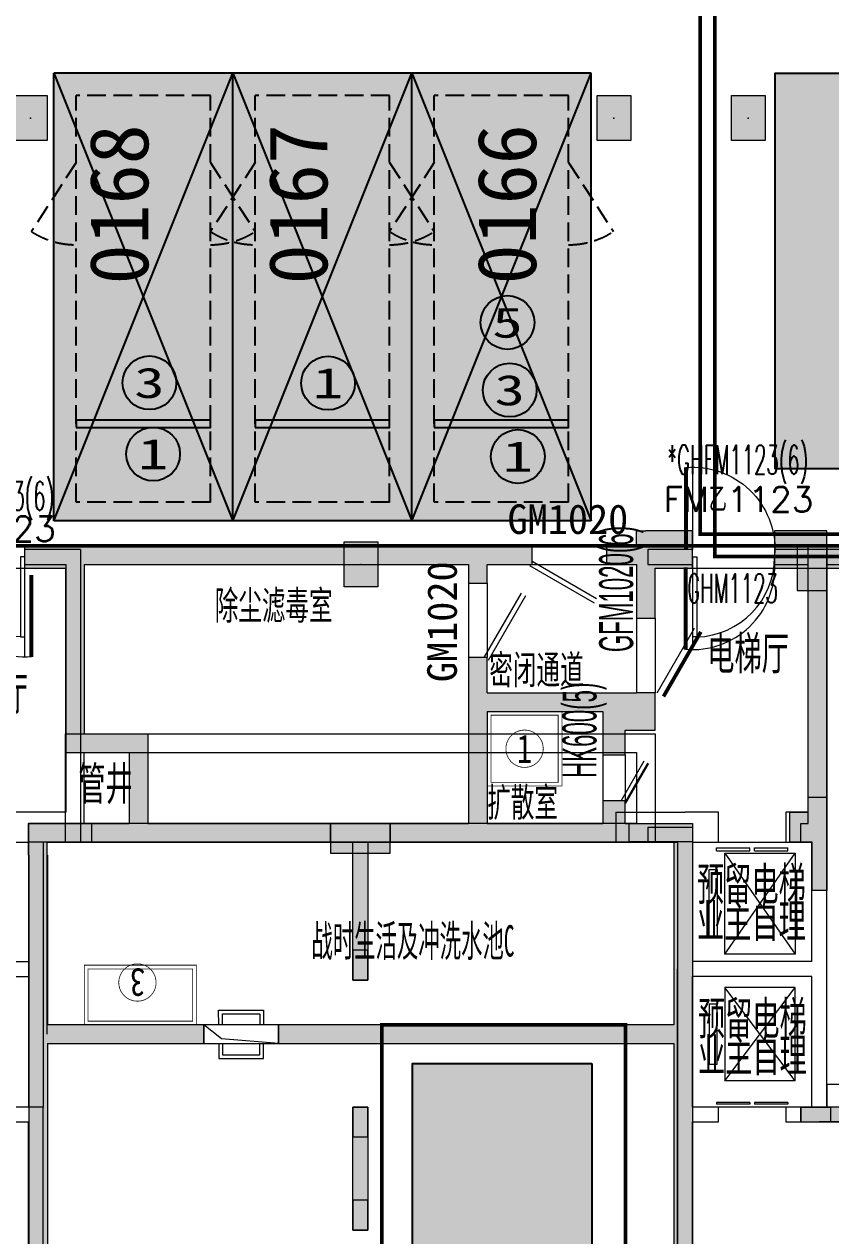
# Model space of a CAD drawing. Extents: x -264757 to 1033689, y 4049843 to 4347093.
# Drawn here: x -63461 to -52653, y 4189083 to 4205315 of the extents above; entities that cross this region are included whole.
import ezdxf
from ezdxf.enums import TextEntityAlignment as Align

# ---------------------------------------------------------------- set-up
doc = ezdxf.new("R2010")
doc.units = 0
doc.header["$LTSCALE"] = 1000
doc.header["$MEASUREMENT"] = 0
doc.linetypes.add('AX-01DK-PB01$1$A-001-车位参照B1$0$A-001-车位参照B1$0$A-001-车位参照B1$0$A-H4-001-基本图形$0$A-001-车位B1$0$DASH', pattern=[0.35, 0.25, -0.1])
doc.linetypes.add('DASH', pattern=[0.35, 0.25, -0.1])
for name, color, linetype, plot in [('AX-01DK-PB01$0$AX-001DK-01-PB01-02$0$A-3-WinF(Text)', 8, 'Continuous', False), ('AX-01DK-PB01$0$AX-01DK-PB01$0$AX-03CK-02-PB01$0$AX-03CK-02-PB01$0$WINDOW_TEXT', 8, 'Continuous', False), ('AX-01DK-PB01$0$AX-03CK-02-PB01$0$AX-03CK-02-PB01$0$WINDOW_TEXT', 8, 'Continuous', False), ('AX-01DK-PB01$0$AX-03CK-02-PB01$0$AX-03CK-02-PB01$0$人防$0$WINDOW_TEXT', 8, 'Continuous', False)]:
    doc.layers.add(name, color=color, linetype=linetype, plot=plot)
for name, color, linetype in [('AX-01DK-PB01$0$AX-03CK-02-PB01$0$AX-03CK-02-PB01$0$PUB_HATCH', 8, 'Continuous'), ('AX-01DK-PB01$0$AX-03CK-02-PB01$0$AX-03CK-02-PB01$0$人防$0$人防$0$A-WIND-IDEN', 8, 'Continuous'), ('不利因素3-紧邻房间出入口', 7, 'Continuous'), ('不利因素5-单面靠墙', 7, 'Continuous'), ('不利因素9-坡道上停车', 7, 'Continuous'), ('不可售车位', 255, 'Continuous'), ('大车位', 7, 'Continuous')]:
    doc.layers.add(name, color=color, linetype=linetype)
doc.layers.add('无关图层', color=8, linetype='Continuous', lineweight=0)
doc.layers.add('车位归属楼栋范围线', color=7, linetype='Continuous', true_color=0x19e6c7)
doc.styles.add('-宋体', font='', dxfattribs={"width": 0.8})
doc.styles.add('AX-01DK-PB01$0$AX-001DK-01-PB01-02$0$_TCH_WINDOW', font='SIMPLEX', dxfattribs={"bigfont": 'GBCBIG'})
doc.styles.add('AX-01DK-PB01$0$AX-01DK-PB01$0$AX-03CK-02-PB01$0$AX-03CK-02-PB01$0$_TCH_DIM_T3', font='SIMPLEX', dxfattribs={"width": 0.705882, "bigfont": 'GBCBIG'})
doc.styles.add('AX-01DK-PB01$0$AX-03CK-02-PB01$0$_TCH_DIM', font='SIMPLEX', dxfattribs={"bigfont": 'GBCBIG'})
doc.styles.add('AX-01DK-PB01$0$AX-03CK-02-PB01$0$AX-03CK-02-PB01$0$_TCH_DIM', font='SIMPLEX', dxfattribs={"bigfont": 'GBCBIG'})
doc.styles.add('AX-01DK-PB01$0$AX-03CK-02-PB01$0$AX-03CK-02-PB01$0$_TCH_DIM_T3', font='SIMPLEX', dxfattribs={"width": 0.705882, "bigfont": 'GBCBIG'})
doc.styles.add('AX-01DK-PB01$0$AX-03CK-02-PB01$0$AX-03CK-02-PB01$0$人防$0$人防$0$_TCH_DIM', font='$ GAD E', dxfattribs={"width": 0.7, "bigfont": '$ GAD C'})
doc.styles.add('AX-01DK-PB01$0$Standard', font='gbenor.shx', dxfattribs={"bigfont": 'gbcbig.shx'})
doc.styles.add('AX-01DK-PB01$1$AX-001DK-01-PB01-02$0$Standard', font='gbenor.shx', dxfattribs={"bigfont": 'gbcbig.shx'})
doc.styles.add('AX-ACK-BIANH1$0$黑体', font='simhei.ttf')
doc.styles.add('AX-ACK-P01-WALL$0$黑体', font='simhei.ttf')
doc.styles.add('SX-ACK-PB01-WNC-ALL$0$黑体', font='simhei.ttf')
doc.styles.add('坑编号', font='', dxfattribs={"width": 0.8})
doc.styles.add('宋体', font='')
doc.styles.get('-宋体').set_extended_font_data('SimSun')
doc.styles.get('坑编号').set_extended_font_data('SimSun')
doc.styles.get('宋体').set_extended_font_data('SimSun')

# ---------------------------------------------------------------- blocks, each defined once
blk = doc.blocks.new('SX-ACK-PB01-WNC-ALL$0$20200722.21182536')
at = {"layer": '不利因素3-紧邻房间出入口', "true_color": 0xe4d218}
h = blk.add_hatch(color=52, dxfattribs=at)
h.dxf.hatch_style = 1
edge = h.paths.add_edge_path()
edge.add_arc((360, 360), 360, 0, 360)
at = {"layer": '不利因素3-紧邻房间出入口'}
blk.add_circle((360, 360), 360, dxfattribs=at)
at = {"layer": '不利因素3-紧邻房间出入口', "style": 'SX-ACK-PB01-WNC-ALL$0$黑体', "width": 1.390625}
blk.add_text('3', height=407, dxfattribs=at).set_placement((156, 156), (564, 156), align=Align.FIT)
blk = doc.blocks.new('SX-ACK-PB01-WNC-ALL$0$20200722.21183209')
at = {"layer": '不利因素5-单面靠墙', "true_color": 0x6d711d}
h = blk.add_hatch(color=66, dxfattribs=at)
h.dxf.hatch_style = 1
edge = h.paths.add_edge_path()
edge.add_arc((360, 360), 360, 0, 360)
at = {"layer": '不利因素5-单面靠墙'}
blk.add_circle((360, 360), 360, dxfattribs=at)
at = {"layer": '不利因素5-单面靠墙', "style": 'SX-ACK-PB01-WNC-ALL$0$黑体', "width": 1.390625}
blk.add_text('5', height=407, dxfattribs=at).set_placement((156, 156), (564, 156), align=Align.FIT)
blk = doc.blocks.new('afafafa')
at = {"layer": '不可售车位', "true_color": 0x757b8a}
h = blk.add_hatch(color=8, dxfattribs=at)
h.dxf.hatch_style = 1
h.paths.add_polyline_path([(2400, 0), (2400, -10400), (0, -10400), (0, 0)])
at = {"layer": '不可售车位', "color": 8, "true_color": 0x757b8a}
blk.add_lwpolyline([(2400, 0), (2400, -10400), (0, -10400), (0, 0)], close=True, dxfattribs=at)
blk = doc.blocks.new('销控车位')
at = {"layer": '不可售车位', "true_color": 0x757b8a}
h = blk.add_hatch(color=8, dxfattribs=at)
h.dxf.hatch_style = 1
h.paths.add_polyline_path([(2400, 0), (2400, -5300), (0, -5300), (0, 0)])
at = {"layer": '不可售车位', "color": 8, "true_color": 0x757b8a}
blk.add_lwpolyline([(2400, 0), (2400, -5300), (0, -5300), (0, 0)], close=True, dxfattribs=at)
blk = doc.blocks.new('A$C2E116D47')
at = {"layer": '无关图层'}
for p, q in [((0, 600), (0, 0)), ((200, 600), (0, 600)), ((50, 550), (50, 50)), ((200, 550), (50, 550)), ((50, 50), (200, 50)), ((0, 0), (200, 0))]:
    blk.add_line(p, q, dxfattribs=at)
blk = doc.blocks.new('*U97')
at = {"layer": '无关图层', "const_width": 10}
for points in [[(1250, 100), (-250, 100), (-250, 900), (1250, 900)], [(1200, 150), (-200, 150), (-200, 850), (1200, 850)]]:
    blk.add_lwpolyline(points, close=True, dxfattribs=at)
blk.add_lwpolyline([(539, 582, 0.098491), (443, 563, 0.098491), (362, 509, 0.098491), (308, 428, 0.098491), (289, 332, 0.098491), (308, 237, 0.098491), (362, 155, 0.098491), (443, 101, 0.098491), (539, 82, 0.098491), (635, 101, 0.098491), (716, 155, 0.098491), (770, 237, 0.098491), (789, 332, 0.098491), (770, 428, 0.098491), (716, 509, 0.098491), (635, 563, 0.098491)], format="xyb", close=True, dxfattribs=at)
at = {"layer": '无关图层', "style": '坑编号', "width": 0.8}
blk.add_attdef('X', text='', height=380, dxfattribs=at).set_placement((539, 332), align=Align.MIDDLE_CENTER)
blk = doc.blocks.new('*U99')
at = {"layer": '无关图层', "const_width": 10}
for points in [[(1000, 0), (0, 0), (0, 1000), (1000, 1000)], [(950, 50), (50, 50), (50, 950), (950, 950)]]:
    blk.add_lwpolyline(points, close=True, dxfattribs=at)
blk.add_lwpolyline([(500, 750, 0.098491), (404, 731, 0.098491), (323, 677, 0.098491), (269, 596, 0.098491), (250, 500, 0.098491), (269, 404, 0.098491), (323, 323, 0.098491), (404, 269, 0.098491), (500, 250, 0.098491), (596, 269, 0.098491), (677, 323, 0.098491), (731, 404, 0.098491), (750, 500, 0.098491), (731, 596, 0.098491), (677, 677, 0.098491), (596, 731, 0.098491)], format="xyb", close=True, dxfattribs=at)
at = {"layer": '无关图层', "style": '坑编号', "width": 0.8}
blk.add_attdef('X', text='', height=380, dxfattribs=at).set_placement((500, 500), align=Align.MIDDLE_CENTER)
blk = doc.blocks.new('SX-CK-PB001-WNC$1$20211103.13313578')
at = {"layer": '无关图层'}
h = blk.add_hatch(color=256, dxfattribs=at)
h.dxf.hatch_style = 1
h.paths.add_polyline_path([(0, 600), (450, 600), (450, 0), (0, 0)])
blk.add_lwpolyline([(0, 600), (450, 600), (450, 0), (0, 0)], close=True, dxfattribs=at)
blk.add_point((225, 300), dxfattribs=at)
blk = doc.blocks.new('fasdfasdfasdfasdfasdf')
at = {"layer": '不利因素9-坡道上停车', "true_color": 0xe0aa15}
h = blk.add_hatch(color=42, dxfattribs=at)
h.dxf.hatch_style = 1
edge = h.paths.add_edge_path()
edge.add_arc((-119587, 4058555), 720, 0, 360)
at = {"layer": '不利因素9-坡道上停车'}
blk.add_circle((-119587, 4058555), 720, dxfattribs=at)
at = {"layer": '不利因素9-坡道上停车', "style": 'AX-ACK-P01-WALL$0$黑体', "width": 1.390625}
blk.add_text('1', height=815, dxfattribs=at).set_placement((-119994, 4058148), (-119180, 4058148), align=Align.FIT)
blk = doc.blocks.new('AX-01DK-PB01$0$$DorLib2D$00000001')
at = {"layer": '无关图层'}
for p, q in [((0.45, 0.975), (0.5, 0.975)), ((0.45, 0), (0.45, 0.975)), ((0.5, 0), (0.5, 0.975)), ((0.5, 0), (0.45, 0))]:
    blk.add_line(p, q, dxfattribs=at)
at = {"layer": '无关图层', "lineweight": 13}
blk.add_arc((0.475, 0), 0.975, 91.4693, 180, dxfattribs=at)
blk = doc.blocks.new('AX-01DK-PB01$0$AX-03CK-02-PB01$0$AX-03CK-02-PB01$0$$U_DORLIB2D$00000009')
at = {"layer": '无关图层'}
blk.add_line((0.5, 0.219), (0.5, 1.213), dxfattribs=at)
at = {"layer": '无关图层', "const_width": 0.05}
blk.add_lwpolyline([(0.583, 0.219), (0.583, 1.219)], dxfattribs=at)
at = {"layer": '无关图层'}
blk.add_arc((0.5, 0.219), 1.001, 85.224, 182.3859, dxfattribs=at)
blk = doc.blocks.new('AX-01DK-PB01$0$AX-03CK-02-PB01$0$AX-03CK-02-PB01$0$人防$0$人防$0$$DorLib2D$00000191')
at = {"layer": '无关图层'}
blk.add_line((-0.5, 0.15), (0.366, 0.65), dxfattribs=at)
at = {"layer": '无关图层', "const_width": 0.05}
blk.add_lwpolyline([(-0.55, 0.237), (0.316, 0.737)], dxfattribs=at)
blk = doc.blocks.new('AX-01DK-PB01$0$AX-03CK-02-PB01$0$AX-03CK-02-PB01$0$人防$0$$DorLib2D$00000181')
at = {"layer": '无关图层'}
for p, q in [((-0.533, 0.141), (0.333, 0.641)), ((-0.5, 0.083), (0.366, 0.583))]:
    blk.add_line(p, q, dxfattribs=at)
blk = doc.blocks.new('AX-01DK-PB01$0$AX-001DK-01-PP01$0$AX-001DK-01-PP01$0$$DORLIB2D$00000127')
at = {"layer": '无关图层'}
for points in [[(-0.533, 0.795), (-0.533, 0.69)], [(-0.033, 0.795), (-0.533, 0.795)], [(-0.033, 0.795), (-0.033, 0.69)], [(0.533, 0.795), (0.033, 0.795)], [(0.033, 0.795), (0.033, 0.69)], [(0.533, 0.795), (0.533, 0.69)], [(-0.033, 0.69), (-0.533, 0.69)], [(0.533, 0.69), (0.033, 0.69)], [(0.5, 0.5), (-0.5, 0.5)]]:
    blk.add_lwpolyline(points, dxfattribs=at)
blk = doc.blocks.new('AX-01DK-PB01$0$AX-01DK-PB01$0$AX-03CK-02-PB01$0$AX-03CK-02-PB01$0$$U_DORLIB2D$00000009')
at = {"layer": '无关图层'}
blk.add_line((0.5, 0.219), (0.5, 1.213), dxfattribs=at)
at = {"layer": '无关图层', "const_width": 0.05}
blk.add_lwpolyline([(0.583, 0.219), (0.583, 1.219)], dxfattribs=at)
at = {"layer": '无关图层'}
blk.add_arc((0.5, 0.219), 1.001, 85.224, 182.3859, dxfattribs=at)

msp = doc.modelspace()

# ---------------------------------------------------------------- hatches: boundary and pattern name
at = {"layer": 'AX-01DK-PB01$0$AX-03CK-02-PB01$0$AX-03CK-02-PB01$0$PUB_HATCH'}
for points in [[(-55256.8, 4198528.3), (-55256.8, 4198028.3), (-55131.8, 4198195), (-55131.8, 4198528.3)], [(-55006.8, 4198028.3), (-54505.4, 4198028.3), (-54505.4, 4198528.3), (-55131.8, 4198528.3), (-55131.8, 4198195)], [(-52706, 4198528.3), (-53405.4, 4198528.3), (-53405.4, 4198028.3), (-52706, 4198028.3)], [(-62781.8, 4198328), (-63456.8, 4198328), (-63456.8, 4198028), (-62906.8, 4198028), (-62781.8, 4198190.7)], [(-62781.8, 4198190.7), (-62656.8, 4198078.3), (-57506.8, 4198078.3), (-57381.8, 4198161.7), (-57381.8, 4198328.3), (-62781.8, 4198328.3)], [(-57256.8, 4198078.3), (-56656.8, 4198078.3), (-56656.8, 4198328.3), (-57381.8, 4198328.3), (-57381.8, 4198161.7)], [(-55256.8, 4198328.3), (-55656.8, 4198328.3), (-55656.8, 4198078.3), (-55256.8, 4198078.3)], [(-52706, 4198028.3), (-51706.8, 4198028.3), (-51706.8, 4198328.3), (-52706, 4198328.3)], [(-62781.8, 4198190.7), (-62906.8, 4198028), (-62906.8, 4195558), (-62656.8, 4195808), (-62656.8, 4198078.3)], [(-57506.8, 4198078.3), (-57506.8, 4197828.3), (-57256.8, 4197828.3), (-57256.8, 4198078.3), (-57381.8, 4198161.7)], [(-55256.8, 4198028.3), (-55256.8, 4197358), (-55006.8, 4197358), (-55006.8, 4198028.3), (-55131.8, 4198195)], [(-57256.8, 4196358), (-57256.8, 4196828.3), (-57506.8, 4196828.3), (-57506.8, 4196233), (-57340.1, 4196233)], [(-57340.1, 4196233), (-57256.8, 4196108), (-55548.5, 4196108), (-55531.8, 4196358), (-57256.8, 4196358)], [(-55548.5, 4196108), (-55406.8, 4195858), (-55006.8, 4195858), (-55256.8, 4196358), (-55531.8, 4196358)], [(-55006.8, 4195858), (-55006.8, 4196358), (-55256.8, 4196358)], [(-57340.1, 4196233), (-57506.8, 4196233), (-57506.8, 4194608), (-57381.8, 4194524.6), (-57256.8, 4194608), (-57256.8, 4196108)], [(-55706.8, 4196108), (-55706.8, 4195528), (-55406.8, 4195528), (-55406.8, 4195858), (-55548.5, 4196108)], [(-62656.8, 4195808), (-62906.8, 4195558), (-62056.8, 4195558), (-61806.8, 4195808)], [(-61806.8, 4195808), (-62056.8, 4195558), (-62056.8, 4194608), (-61931.8, 4194524.6), (-61806.8, 4194608)], [(-55406.8, 4194608), (-55406.8, 4194908), (-55706.8, 4194908), (-55706.8, 4194608), (-55548.5, 4194524.6)], [(-63406.8, 4194608), (-63156.8, 4194358), (-61931.8, 4194358), (-61931.8, 4194524.6), (-62056.8, 4194608)], [(-63156.8, 4194358), (-63406.8, 4194608), (-63406.8, 4194183), (-63279.1, 4194183.1), (-63156.8, 4194183)], [(-61931.8, 4194524.6), (-61931.8, 4194358), (-57381.8, 4194358), (-57381.8, 4194524.6), (-57506.8, 4194608), (-61806.8, 4194608)], [(-57381.8, 4194524.6), (-57381.8, 4194358), (-55531.8, 4194358), (-55548.5, 4194524.6), (-55706.8, 4194608), (-57256.8, 4194608)], [(-55548.5, 4194524.6), (-55531.8, 4194358), (-54756.8, 4194358), (-54506.8, 4194608), (-55406.8, 4194608)], [(-54506.8, 4194608), (-54756.8, 4194358), (-54756.8, 4191908), (-54631.8, 4191782.5), (-54506.8, 4191783)], [(-63279.1, 4194183.1), (-63406.4, 4194183), (-63406.4, 4191783), (-63156.4, 4191783), (-63156.4, 4194183)], [(-63279.1, 4194183.1), (-63399, 4194183.3), (-63399, 4191783), (-63252, 4191783), (-63149, 4191908), (-63149, 4194183.3)], [(-63252, 4191783), (-63399, 4191783), (-63399, 4186558.3), (-63149, 4186308.4), (-63149, 4191658)], [(-63149, 4191658), (-61056.1, 4191658), (-61056.1, 4191908), (-63149, 4191908), (-63252, 4191783)], [(-54756.8, 4191908), (-60056.1, 4191908), (-60056.1, 4191658), (-54756.8, 4191658), (-54631.8, 4191782.5)], [(-54631.8, 4191782.5), (-54756.8, 4191658), (-54756.8, 4186307.4), (-54506.8, 4186557.5), (-54506.8, 4191781)]]:
    msp.add_hatch(color=256, dxfattribs=at).paths.add_polyline_path(points)
at = {"layer": '大车位', "true_color": 0xe806f9}
h = msp.add_hatch(color=6, dxfattribs=at)
h.dxf.hatch_style = 1
h.paths.add_polyline_path([(-60666.1, 4204659.9), (-60666.1, 4198659.9), (-63066.1, 4198659.9), (-63066.1, 4204659.9)])
h = msp.add_hatch(color=6, dxfattribs=at)
h.dxf.hatch_style = 1
h.paths.add_polyline_path([(-58266.1, 4204659.9), (-58266.1, 4198659.9), (-60666.1, 4198659.9), (-60666.1, 4204659.9)])
h = msp.add_hatch(color=6, dxfattribs=at)
h.dxf.hatch_style = 1
h.paths.add_polyline_path([(-55866.1, 4204659.9), (-55866.1, 4198659.9), (-58266.1, 4198659.9), (-58266.1, 4204659.9)])
at = {"layer": '无关图层'}
for points in [[(-52706.4, 4198327.8), (-53105.4, 4198327.8), (-53105.4, 4197727.8), (-52706.4, 4197727.8)], [(-53204.2, 4194758.3), (-52954.2, 4194758.3), (-52955.1, 4194958.3), (-52704.2, 4194958.3), (-52704.2, 4193708), (-52905, 4193708), (-52905, 4194357.8), (-53204.2, 4194358.3)], [(-62556.2, 4194608), (-63406.2, 4194608), (-63406.2, 4194358.8), (-62556.2, 4194358.8)], [(-58555.7, 4194608), (-59356.1, 4194608), (-59356.1, 4194208), (-58555.7, 4194208)], [(-55356.6, 4194608), (-54506.6, 4194608), (-54506.6, 4194358.8), (-55356.6, 4194358.8)], [(-59056.2, 4192908), (-59055.9, 4192508), (-58854.8, 4192508), (-58855.2, 4192908)], [(-59056.6, 4190808), (-59056.2, 4190408), (-58855.2, 4190408), (-58855.5, 4190808)], [(-53056.4, 4190807.4), (-52656.2, 4190808), (-52656.2, 4190606.9), (-53056.4, 4190606.4)], [(-59056.8, 4189558), (-59056.4, 4189158), (-58855.4, 4189158), (-58855.7, 4189558)]]:
    msp.add_hatch(color=256, dxfattribs=at).paths.add_polyline_path(points)
h = msp.add_hatch(color=256, dxfattribs=at)
h.dxf.hatch_style = 1
h.paths.add_polyline_path([(-53055.5, 4194357.8), (-53055.5, 4194607.8), (-52956.4, 4194607.8), (-52956.4, 4198327.8), (-52706.4, 4198327.8), (-52705.5, 4194607.8), (-52705.5, 4193707.8), (-52905.5, 4193707.8), (-52905.5, 4194357.8)])
h = msp.add_hatch(color=256, dxfattribs=at)
h.dxf.hatch_style = 1
h.paths.add_polyline_path([(-58855.9, 4192508), (-59055.9, 4192508), (-59055.9, 4194358), (-59355.7, 4194358), (-59355.7, 4194608), (-58555.7, 4194608), (-58555.7, 4194358), (-58855.9, 4194358)])
h = msp.add_hatch(color=256, dxfattribs=at)
h.dxf.hatch_style = 1
h.paths.add_polyline_path([(-58856, 4189158), (-59056, 4189158), (-59056, 4190808), (-58856, 4190808)])
h = msp.add_hatch(color=256, dxfattribs=at)
h.dxf.hatch_style = 1
h.paths.add_polyline_path([(-49856.4, 4190808), (-53056.4, 4190808), (-53056.4, 4190608), (-51556.4, 4190608), (-51556.4, 4190208), (-51356.4, 4190208), (-51356.4, 4190608), (-49856.4, 4190608)])

# ---------------------------------------------------------------- linework, layer by layer
at = {"layer": '大车位', "color": 83}
for p, q in [((-63066.1, 4198659.9, 0), (-63066.1, 4204659.9, 0)), ((-60666.1, 4204659.9, 0), (-63066.1, 4204659.9, 0)), ((-60666.1, 4198659.9, 0), (-60666.1, 4204659.9, 0)), ((-60666.1, 4198659.9, 0), (-60666.1, 4204659.9, 0)), ((-58266.1, 4204659.9, 0), (-60666.1, 4204659.9, 0)), ((-58266.1, 4198659.9, 0), (-58266.1, 4204659.9, 0)), ((-58266.1, 4198659.9, 0), (-58266.1, 4204659.9, 0)), ((-55866.1, 4204659.9, 0), (-58266.1, 4204659.9, 0)), ((-55866.1, 4198659.9, 0), (-55866.1, 4204659.9, 0)), ((-60666.1, 4198659.9, 0), (-63066.1, 4198659.9, 0)), ((-58266.1, 4198659.9, 0), (-60666.1, 4198659.9, 0)), ((-55866.1, 4198659.9, 0), (-58266.1, 4198659.9, 0))]:
    msp.add_line(p, q, dxfattribs=at)
at = {"layer": '大车位', "color": 8, "linetype": 'AX-01DK-PB01$1$A-001-车位参照B1$0$A-001-车位参照B1$0$A-001-车位参照B1$0$A-H4-001-基本图形$0$A-001-车位B1$0$DASH'}
for p, q in [((-60966.1, 4204359.9, 0), (-62766.1, 4204359.9, 0)), ((-62766.1, 4198909.9, 0), (-62766.1, 4204359.9, 0)), ((-60966.1, 4198909.9, 0), (-60966.1, 4204359.9, 0)), ((-58566.1, 4204359.9, 0), (-60366.1, 4204359.9, 0)), ((-60366.1, 4198909.9, 0), (-60366.1, 4204359.9, 0)), ((-58566.1, 4198909.9, 0), (-58566.1, 4204359.9, 0)), ((-56166.1, 4204359.9, 0), (-57966.1, 4204359.9, 0)), ((-57966.1, 4198909.9, 0), (-57966.1, 4204359.9, 0)), ((-56166.1, 4198909.9, 0), (-56166.1, 4204359.9, 0)), ((-60966.1, 4198909.9, 0), (-62766.1, 4198909.9, 0)), ((-58566.1, 4198909.9, 0), (-60366.1, 4198909.9, 0)), ((-56166.1, 4198909.9, 0), (-57966.1, 4198909.9, 0))]:
    msp.add_line(p, q, dxfattribs=at)
at = {"layer": '大车位', "color": 83, "elevation": 0}
for points in [[(-63066.1, 4204659.9), (-60666.1, 4198659.9)], [(-63066.1, 4198659.9), (-60666.1, 4204659.9)], [(-60666.1, 4204659.9), (-58266.1, 4198659.9)], [(-60666.1, 4198659.9), (-58266.1, 4204659.9)], [(-58266.1, 4204659.9), (-55866.1, 4198659.9)], [(-58266.1, 4198659.9), (-55866.1, 4204659.9)]]:
    msp.add_lwpolyline(points, dxfattribs=at)
at = {"layer": '大车位', "linetype": 'AX-01DK-PB01$1$A-001-车位参照B1$0$A-001-车位参照B1$0$A-001-车位参照B1$0$A-H4-001-基本图形$0$A-001-车位B1$0$DASH', "elevation": 0}
for points in [[(-62766.1, 4203459.9), (-63366.1, 4202537.9)], [(-60966.1, 4203459.9), (-60366.1, 4202537.9)], [(-60366.1, 4203459.9), (-60966.1, 4202537.9)], [(-58566.1, 4203459.9), (-57966.1, 4202537.9)], [(-57966.1, 4203459.9), (-58566.1, 4202537.9)], [(-56166.1, 4203459.9), (-55566.1, 4202537.9)]]:
    msp.add_lwpolyline(points, dxfattribs=at)
at = {"layer": '大车位', "elevation": 0}
for points in [[(-62766.1, 4199909.9), (-60966.1, 4199909.9), (-60966.1, 4200009.9), (-62766.1, 4200009.9)], [(-60366.1, 4199909.9), (-58566.1, 4199909.9), (-58566.1, 4200009.9), (-60366.1, 4200009.9)], [(-57966.1, 4199909.9), (-56166.1, 4199909.9), (-56166.1, 4200009.9), (-57966.1, 4200009.9)]]:
    msp.add_lwpolyline(points, close=True, dxfattribs=at)
at = {"layer": '大车位', "linetype": 'AX-01DK-PB01$1$A-001-车位参照B1$0$A-001-车位参照B1$0$A-001-车位参照B1$0$A-H4-001-基本图形$0$A-001-车位B1$0$DASH'}
for centre, start, end in [((-62766.1, 4203459.9, 0), 236.94427, 270), ((-60966.1, 4203459.9, 0), 270, 303.05573), ((-60366.1, 4203459.9, 0), 236.94427, 270), ((-58566.1, 4203459.9, 0), 270, 303.05573), ((-57966.1, 4203459.9, 0), 236.94427, 270), ((-56166.1, 4203459.9, 0), 270, 303.05573)]:
    msp.add_arc(centre, 1100, start, end, dxfattribs=at)
at = {"layer": '无关图层'}
for p, q in [((-55256.8, 4198328.3), (-55256.8, 4198528.3)), ((-55256.8, 4198528.3), (-55131.8, 4198528.3)), ((-54505.4, 4198528.3), (-55131.8, 4198528.3)), ((-54505.4, 4198028.3), (-54505.4, 4198528.3)), ((-52706, 4198528.3), (-53405.4, 4198528.3)), ((-53405.4, 4198528.3), (-53405.4, 4198028.3)), ((-52706, 4198328.3), (-52706, 4198528.3)), ((-62781.8, 4198328), (-63456.8, 4198328)), ((-63456.8, 4198328), (-63456.8, 4198028)), ((-62706, 4198278), (-63456.6, 4198278)), ((-63456.6, 4198278), (-63456.6, 4198078)), ((-62781.8, 4198328.3), (-57381.8, 4198328.3)), ((-62706, 4198278), (-62706, 4194358)), ((-56656.8, 4198328.3), (-57381.8, 4198328.3)), ((-56656.8, 4198328.3), (-55656.8, 4198328.3)), ((-56656.8, 4198078.3), (-56656.8, 4198328.3)), ((-55256.8, 4198328.3), (-55656.8, 4198328.3)), ((-55656.8, 4198328.3), (-55656.8, 4198078.3)), ((-54505.4, 4198278), (-55106.6, 4198278)), ((-55106.6, 4198278), (-55106.6, 4198078)), ((-54505.4, 4198078), (-54505.4, 4198278)), ((-52806.6, 4198278), (-53405.4, 4198278)), ((-53405.4, 4198278), (-53405.4, 4198078)), ((-51706.8, 4198278), (-52806.6, 4198278)), ((-51706.8, 4198328.3), (-52706, 4198328.3)), ((-64556.8, 4198028), (-63456.8, 4198028)), ((-63456.8, 4198028), (-62906.8, 4198028)), ((-63456.6, 4198078), (-62906, 4198078)), ((-62906.8, 4198028), (-62906.8, 4195558)), ((-62906, 4198078), (-62906, 4194758)), ((-62656.8, 4198078.3), (-62656.8, 4195808)), ((-62656.8, 4198078.3), (-57506.8, 4198078.3)), ((-57506.8, 4198078.3), (-57506.8, 4197828.3)), ((-57256.8, 4197828.3), (-57256.8, 4198078.3)), ((-57256.8, 4198078.3), (-56656.8, 4198078.3)), ((-56656.8, 4198078.3), (-55656.8, 4198078.3)), ((-55656.8, 4198078.3), (-55256.8, 4198078.3)), ((-55256.8, 4198078.3), (-55256.8, 4198028.3)), ((-55256.8, 4198028.3), (-55256.8, 4197358)), ((-55256.8, 4198028.3), (-55256.8, 4198028.3)), ((-55106.6, 4198078), (-54505.4, 4198078)), ((-55006.8, 4197358), (-55006.8, 4198028.3)), ((-55006.8, 4198028.3), (-54505.4, 4198028.3)), ((-54505.4, 4198028.3), (-53405.4, 4198028.3)), ((-53405.4, 4198078), (-52956.6, 4198078)), ((-53405.4, 4198028.3), (-52706, 4198028.3)), ((-52956.6, 4194758), (-52956.6, 4198078)), ((-52706.6, 4194458), (-52706.6, 4198078)), ((-52706.6, 4198078), (-51706.8, 4198078)), ((-52706, 4198028.3), (-51706.8, 4198028.3)), ((-57506.8, 4197828.3), (-57256.8, 4197828.3)), ((-57506.8, 4197828.3), (-57506.8, 4196828.3)), ((-57256.8, 4197828.3), (-57256.8, 4196828.3)), ((-55256.8, 4197358), (-55256.8, 4196358)), ((-55256.8, 4197358), (-55006.8, 4197358)), ((-55006.8, 4197358), (-55006.8, 4196358)), ((-57256.8, 4196828.3), (-57506.8, 4196828.3)), ((-57506.8, 4196828.3), (-57506.8, 4196233)), ((-57256.8, 4196358), (-57256.8, 4196828.3)), ((-57256.8, 4196358), (-55531.8, 4196358)), ((-55531.8, 4196358), (-55256.8, 4196358)), ((-55006.8, 4196358), (-55256.8, 4196358)), ((-55006.8, 4195858), (-55006.8, 4196358)), ((-57506.8, 4196233), (-57506.8, 4194608)), ((-57256.8, 4196108), (-57256.8, 4194608)), ((-57256.8, 4196108), (-55706.8, 4196108)), ((-55706.8, 4196108), (-55706.8, 4195528)), ((-55406.8, 4195528), (-55406.8, 4195858)), ((-55406.8, 4195858), (-55006.8, 4195858)), ((-62656.8, 4195808), (-61806.8, 4195808)), ((-61806.8, 4195808), (-61806.8, 4194608)), ((-62906.8, 4195558), (-62056.8, 4195558)), ((-62056.8, 4195558), (-62056.8, 4194608)), ((-55706.8, 4195528), (-55706.8, 4194908)), ((-55706.8, 4195528), (-55406.8, 4195528)), ((-55406.8, 4195528), (-55406.8, 4194908)), ((-55406.8, 4194908), (-55706.8, 4194908)), ((-55706.8, 4194908), (-55706.8, 4194608)), ((-55406.8, 4194608), (-55406.8, 4194908)), ((-63306, 4194758), (-63756.4, 4194758)), ((-62906, 4194758), (-63306, 4194758)), ((-55531.8, 4194758), (-54606.6, 4194758)), ((-55531.8, 4194758), (-55531.8, 4194358)), ((-54156.6, 4194758), (-54606.6, 4194758)), ((-54156.6, 4194358), (-54156.6, 4194758)), ((-52956.6, 4194758), (-53256.6, 4194758)), ((-53256.6, 4194758), (-53256.6, 4194358)), ((-63406.8, 4194608), (-62056.8, 4194608)), ((-63406.8, 4194608), (-63406.8, 4194183)), ((-61806.8, 4194608), (-57506.8, 4194608)), ((-57256.8, 4194608), (-55706.8, 4194608)), ((-55406.8, 4194608), (-54506.8, 4194608)), ((-55106.8, 4194558), (-54506.8, 4194558)), ((-55106.8, 4194558), (-55106.8, 4194358)), ((-54506.8, 4194608), (-54506.8, 4191783)), ((-54506.8, 4194558), (-54506.8, 4186508)), ((-52706.6, 4192658), (-52706.6, 4194458)), ((-63756.4, 4194358), (-63406, 4194358)), ((-63406, 4194358), (-63406, 4192758)), ((-63206, 4194358), (-63206, 4192658)), ((-62706, 4194358), (-63206, 4194358)), ((-63156.8, 4194358), (-61931.8, 4194358)), ((-63156.8, 4194358), (-63156.8, 4194183)), ((-61931.8, 4194358), (-57381.8, 4194358)), ((-57381.8, 4194358), (-55531.8, 4194358)), ((-55531.8, 4194358), (-54756.8, 4194358)), ((-55531.8, 4194358), (-54706.6, 4194358)), ((-55106.8, 4194358), (-54706.8, 4194358)), ((-54756.8, 4194358), (-54756.8, 4191908)), ((-54706.8, 4194358), (-54706.8, 4186308)), ((-54706.6, 4194358), (-54706.6, 4192658)), ((-54506.6, 4194358), (-54506.6, 4192758)), ((-54506.6, 4194358), (-54156.6, 4194358)), ((-53256.6, 4194358), (-52906.6, 4194358)), ((-52906.6, 4192758), (-52906.6, 4194358)), ((-63406.4, 4194183), (-63406.4, 4191783)), ((-63399, 4194183.3), (-63399, 4191783)), ((-63156.4, 4194183), (-63156.4, 4191783)), ((-63149, 4194183.3), (-63149, 4191908)), ((-65006.4, 4192758), (-63406, 4192758)), ((-52906.6, 4192758), (-54506.6, 4192758)), ((-63206, 4192658), (-63206, 4190808)), ((-54706.6, 4190708), (-54706.6, 4192658)), ((-52706.6, 4190808), (-52706.6, 4192658)), ((-65006.4, 4192558), (-63406, 4192558)), ((-63406, 4192558), (-63406, 4190808)), ((-52906.6, 4192558), (-54506.6, 4192558)), ((-54506.6, 4190808), (-54506.6, 4192558)), ((-52906.6, 4190808), (-52906.6, 4192558)), ((-53131.6, 4192408), (-54071.6, 4192408)), ((-54071.6, 4192408), (-54071.6, 4191158)), ((-54071.6, 4191158), (-53131.6, 4192408)), ((-53131.6, 4191158), (-54071.6, 4192408)), ((-53131.6, 4191158), (-53131.6, 4192408)), ((-54176.6, 4192188), (-54281.6, 4192188)), ((-54281.6, 4192188), (-54281.6, 4191378)), ((-54176.6, 4191378), (-54176.6, 4192188)), ((-63399, 4191783), (-63399, 4186558.3)), ((-61056.1, 4191908), (-63149, 4191908)), ((-60817, 4191720.6, 0), (-61056.1, 4191908.2, 0)), ((-61056.1, 4191658), (-61056.1, 4191908)), ((-60056.1, 4191908), (-61056.1, 4191908)), ((-54756.8, 4191908), (-60056.1, 4191908)), ((-60056.1, 4191908), (-60056.1, 4191658)), ((-54506.8, 4191781), (-54506.8, 4186557.5)), ((-63149, 4191658), (-61056.1, 4191658)), ((-63149, 4191658), (-63149, 4186308.4)), ((-61056.1, 4191658), (-60056.1, 4191658)), ((-60056.1, 4191658, 0), (-60817, 4191720.9, 0)), ((-60056.1, 4191658), (-54756.8, 4191658)), ((-54756.8, 4191658), (-54756.8, 4186307.4)), ((-54176.6, 4191378), (-54281.6, 4191378)), ((-63206.2, 4190808), (-63756.4, 4190808)), ((-63206, 4190808), (-63406, 4190808)), ((-63206.2, 4186308), (-63206.2, 4190808)), ((-54156.6, 4190808), (-54506.6, 4190808)), ((-54156.6, 4190608), (-54156.6, 4190808)), ((-52906.6, 4190808), (-53256.6, 4190808)), ((-53256.6, 4190808), (-53256.6, 4190608)), ((-51456.3, 4190808), (-52706.6, 4190808)), ((-54706.6, 4186308), (-54706.6, 4190708)), ((-63756.4, 4190608), (-63406.2, 4190608)), ((-63406.2, 4186708), (-63406.2, 4190608)), ((-54506.6, 4186708), (-54506.6, 4190608)), ((-54506.6, 4190608), (-54156.6, 4190608)), ((-53256.6, 4190608), (-52806.6, 4190608)), ((-51556.3, 4190608), (-52806.6, 4190608))]:
    msp.add_line(p, q, dxfattribs=at)
for points in [[(-52706.4, 4198327.8), (-53105.4, 4198327.8), (-53105.4, 4197727.8), (-52706.4, 4197727.8)], [(-53055.5, 4194357.8), (-53055.5, 4194607.8), (-52956.4, 4194607.8), (-52956.4, 4198327.8), (-52706.4, 4198327.8), (-52705.5, 4194607.8), (-52705.5, 4193707.8), (-52905.5, 4193707.8), (-52905.5, 4194357.8)], [(-62906.8, 4194357.9), (-62906.8, 4195808), (-55007.1, 4195808), (-55007.1, 4194357.9)], [(-62656.8, 4194607.9), (-62656.8, 4195558), (-55257.1, 4195558), (-55257.1, 4194607.9)], [(-53204.2, 4194758.3), (-52954.2, 4194758.3), (-52955.1, 4194958.3), (-52704.2, 4194958.3), (-52704.2, 4193708), (-52905, 4193708), (-52905, 4194357.8), (-53204.2, 4194358.3)], [(-62556.2, 4194608), (-63406.2, 4194608), (-63406.2, 4194358.8), (-62556.2, 4194358.8)], [(-58555.7, 4194608), (-59356.1, 4194608), (-59356.1, 4194208), (-58555.7, 4194208)], [(-55356.6, 4194608), (-54506.6, 4194608), (-54506.6, 4194358.8), (-55356.6, 4194358.8)], [(-54071.6, 4194208), (-53131.6, 4194208), (-53131.6, 4192858), (-54071.6, 4192858)], [(-54281.6, 4193988), (-54176.6, 4193988), (-54176.6, 4193078), (-54281.6, 4193078)], [(-59056.2, 4192908), (-59055.9, 4192508), (-58854.8, 4192508), (-58855.2, 4192908)], [(-59056.6, 4190808), (-59056.2, 4190408), (-58855.2, 4190408), (-58855.5, 4190808)], [(-58856, 4189158), (-59056, 4189158), (-59056, 4190808), (-58856, 4190808)], [(-49856.4, 4190808), (-53056.4, 4190808), (-53056.4, 4190608), (-51556.4, 4190608), (-51556.4, 4190208), (-51356.4, 4190208), (-51356.4, 4190608), (-49856.4, 4190608)], [(-53056.4, 4190807.4), (-52656.2, 4190808), (-52656.2, 4190606.9), (-53056.4, 4190606.4)], [(-59056.8, 4189558), (-59056.4, 4189158), (-58855.4, 4189158), (-58855.7, 4189558)]]:
    msp.add_lwpolyline(points, close=True, dxfattribs=at)
at = {"layer": '无关图层', "ltscale": 0.5}
msp.add_lwpolyline([(-58855.9, 4192508), (-59055.9, 4192508), (-59055.9, 4194358), (-59355.7, 4194358), (-59355.7, 4194608), (-58555.7, 4194608), (-58555.7, 4194358), (-58855.9, 4194358)], close=True, dxfattribs=at)
at = {"layer": '无关图层'}
for points in [[(-54071.6, 4192858), (-53131.6, 4194208)], [(-54071.6, 4194208), (-53131.6, 4192858)], [(-53131.6, 4191158), (-54071.6, 4191158)], [(-50206.6, 4190809), (-50206.6, 4191109), (-52706.6, 4191109), (-52706.6, 4190809), (-50206.6, 4190808), (-50206.6, 4191109)]]:
    msp.add_lwpolyline(points, dxfattribs=at)
at = {"layer": '无关图层', "elevation": 0}
for points in [[(-61056, 4191658.1), (-60056, 4191658.3), (-60056.1, 4191908.4), (-61056.1, 4191908.3)], [(-61056, 4191658.1), (-60056, 4191658.3), (-60056.1, 4191908.3), (-61056.1, 4191908.3)]]:
    msp.add_lwpolyline(points, close=True, dxfattribs=at)
at = {"layer": '车位归属楼栋范围线', "linetype": 'DASH', "ltscale": 5, "const_width": 50}
msp.add_lwpolyline([(-88756.2, 4198328), (-43982.8, 4198328), (-43982.8, 4194208), (-40374.5, 4194208), (-40374.5, 4198433.4), (-33056.5, 4198433.4), (-33056.5, 4204787.6), (-29169.3, 4204787.6), (-29169.3, 4234026.6), (-25762.5, 4234026.6), (-25762.4, 4245014.4), (-69839.9, 4245014.4), (-69839.9, 4229878), (-88756.2, 4229878)], close=True, dxfattribs=at)
at = {"layer": '车位归属楼栋范围线', "linetype": 'DASH', "ltscale": 5}
for points in [[(-54208.1, 4209564.5, 50, 50, 0), (-54208.1, 4198183, 50, 50, 0), (-43271.8, 4198183, 50, 50, 0), (-43271.8, 4194084.8, 50, 50, 0), (-40206.8, 4194084.8, 50, 50, 0), (-40206.8, 4198328, 50, 50, 0), (-33334.7, 4198328, 50, 50, 0), (-33334.7, 4204506.1, 50, 50, 0), (-20999.6, 4204506.1, 50, 50, 0), (-20999.6, 4210107.4, 50, 50, 0)], [(-54403.6, 4209762.5, 50, 50, 0), (-54403.6, 4198483.2, 50, 50, 0), (-43556.8, 4198483.2, 50, 50, 0), (-43556.8, 4194358, 50, 50, 0), (-40014.6, 4194357.9, 50, 50, 0), (-40014.6, 4198555.1, 50, 50, 0), (-32907.2, 4198555.1, 50, 50, 0), (-32907.2, 4195558.9, 50, 50, 0), (-32056.7, 4195553.4, 50, 50, 0), (-32056.7, 4194608.9, 50, 50, 0), (-33407.4, 4194608.9, 50, 50, 0), (-33402.5, 4186557.1, 50, 50, 0), (-43807.3, 4186550.8, 50, 50, 0), (-43807.3, 4191984.3, 50, 50, 0), (-47850.4, 4191984.3, 50, 50, 0), (-47850.4, 4186872.2, 50, 50, 0), (-52924.8, 4186872.2, 50, 50, 0), (-52924.8, 4180383.2, 50, 50, 0), (-57617, 4180383.2, 50, 50, 0), (-57617, 4169738.6, 50, 50, 0)]]:
    msp.add_lwpolyline(points, format="xyseb", dxfattribs=at)
at = {"layer": '车位归属楼栋范围线', "linetype": 'DASH', "ltscale": 5, "const_width": 50}
msp.add_lwpolyline([(-33283.3, 4146883.7), (-33283.3, 4175514.4), (-29137.4, 4175514.4), (-29137.4, 4186656.6), (-44355, 4186656.6), (-44355, 4191625.1), (-47611.1, 4191625.1), (-47611.1, 4186680.1), (-55404.2, 4186680.1), (-55404.2, 4191908), (-58670.9, 4191908), (-58670.9, 4186858), (-70304.1, 4186858), (-70303.6, 4191907.5), (-77719.4, 4191908.3), (-77719.4, 4186558.3), (-88759.6, 4186558.3), (-88759.6, 4169777), (-77533.6, 4169777), (-77534.3, 4165409), (-76833.6, 4165408), (-76833.1, 4158725), (-81133.4, 4158725), (-81133.4, 4140728.4)], dxfattribs=at)

# ---------------------------------------------------------------- block references
at = {"layer": '不利因素3-紧邻房间出入口'}
for p in [(-62143.6, 4200151), (-57316.2, 4200053.2)]:
    msp.add_blockref('SX-ACK-PB01-WNC-ALL$0$20200722.21182536', p, dxfattribs=at)
at = {"layer": '不利因素5-单面靠墙'}
msp.add_blockref('SX-ACK-PB01-WNC-ALL$0$20200722.21183209', (-57345.4, 4200959), dxfattribs=at)
at = {"layer": '不可售车位'}
for name, p in [('销控车位', (-53399.1, 4204659.3, 0)), ('afafafa', (-58257, 4191392.5, 0))]:
    msp.add_blockref(name, p, dxfattribs=at)
at = {"layer": '无关图层'}
for p in [(-63604.6, 4203758), (-55784.6, 4203758), (-53984.6, 4203758), (-59174.6, 4197778)]:
    msp.add_blockref('SX-CK-PB001-WNC$1$20211103.13313578', p, dxfattribs=at)
ref = msp.add_blockref('AX-01DK-PB01$0$AX-03CK-02-PB01$0$AX-03CK-02-PB01$0$$U_DORLIB2D$00000009', (-53955.4, 4198278.3), dxfattribs=dict(at, xscale=-1100, yscale=-1100, zscale=500, rotation=5.710761333935289e-05))
ref.add_attrib('A', '*GHFM1123(6)', (-54845.5, 4199287.7), dxfattribs={"layer": 'AX-01DK-PB01$0$AX-03CK-02-PB01$0$AX-03CK-02-PB01$0$WINDOW_TEXT', "height": 386.75, "rotation": 0.00006, "style": 'AX-01DK-PB01$0$AX-03CK-02-PB01$0$AX-03CK-02-PB01$0$_TCH_DIM_T3', "width": 0.49827})
ref = msp.add_blockref('AX-01DK-PB01$0$AX-01DK-PB01$0$AX-03CK-02-PB01$0$AX-03CK-02-PB01$0$$U_DORLIB2D$00000009', (-53952.5, 4198038.1), dxfattribs=dict(at, xscale=-1100, yscale=1100, zscale=150, rotation=5.710761688182358e-05))
ref.add_attrib('A', 'GHM1123', (-54577.3, 4197563.8), dxfattribs={"layer": 'AX-01DK-PB01$0$AX-01DK-PB01$0$AX-03CK-02-PB01$0$AX-03CK-02-PB01$0$WINDOW_TEXT', "height": 386.75, "rotation": 0.00006, "style": 'AX-01DK-PB01$0$AX-01DK-PB01$0$AX-03CK-02-PB01$0$AX-03CK-02-PB01$0$_TCH_DIM_T3', "width": 0.49827})
ref = msp.add_blockref('AX-01DK-PB01$0$AX-03CK-02-PB01$0$AX-03CK-02-PB01$0$$U_DORLIB2D$00000009', (-64006.8, 4198178), dxfattribs=dict(at, xscale=1100, yscale=-1100, zscale=300, rotation=4.183176281790572e-05))
ref.add_attrib('A', '*GHFM1123(6)', (-64951.6, 4198801.2), dxfattribs={"layer": 'AX-01DK-PB01$0$AX-03CK-02-PB01$0$AX-03CK-02-PB01$0$WINDOW_TEXT', "height": 386.75, "rotation": 0.00004, "style": 'AX-01DK-PB01$0$AX-03CK-02-PB01$0$AX-03CK-02-PB01$0$_TCH_DIM_T3', "width": 0.49827})
ref = msp.add_blockref('AX-01DK-PB01$0$$DorLib2D$00000001', (-53955.4, 4198178), dxfattribs=dict(at, xscale=-1100, yscale=-1100, zscale=200, rotation=359.999999998608))
ref.add_attrib('A', 'FM乙1123', (-54896, 4198780.1), dxfattribs={"layer": 'AX-01DK-PB01$0$AX-001DK-01-PB01-02$0$A-3-WinF(Text)', "height": 337.59, "style": 'AX-01DK-PB01$0$AX-001DK-01-PB01-02$0$_TCH_WINDOW'})
ref = msp.add_blockref('AX-01DK-PB01$0$AX-03CK-02-PB01$0$AX-03CK-02-PB01$0$人防$0$$DorLib2D$00000181', (-56156.8, 4198203.3), dxfattribs=dict(at, xscale=1000, yscale=-1000, zscale=250, rotation=5.710760908754565e-05))
ref.add_attrib('A', 'GM1020', (-56985.3, 4198485.7), dxfattribs={"layer": 'AX-01DK-PB01$0$AX-03CK-02-PB01$0$AX-03CK-02-PB01$0$人防$0$WINDOW_TEXT', "height": 396.52, "rotation": 0.00006, "style": '宋体'})
ref = msp.add_blockref('AX-01DK-PB01$0$$DorLib2D$00000001', (-64006.6, 4198178), dxfattribs=dict(at, xscale=-1100, yscale=1100, zscale=200, rotation=180))
ref.add_attrib('A', 'FM乙1123', (-65048, 4198384.6), dxfattribs={"layer": 'AX-01DK-PB01$0$AX-001DK-01-PB01-02$0$A-3-WinF(Text)', "height": 337.59, "style": 'AX-01DK-PB01$0$AX-001DK-01-PB01-02$0$_TCH_WINDOW'})
ref = msp.add_blockref('AX-01DK-PB01$0$AX-03CK-02-PB01$0$AX-03CK-02-PB01$0$人防$0$人防$0$$DorLib2D$00000191', (-55131.8, 4196858), dxfattribs=dict(at, xscale=-1000, yscale=1000, zscale=250, rotation=270.0000556584648))
ref.add_attrib('A', 'GFM1020(6)', (-55302.3, 4196903.1), dxfattribs={"layer": 'AX-01DK-PB01$0$AX-03CK-02-PB01$0$AX-03CK-02-PB01$0$人防$0$人防$0$A-WIND-IDEN', "height": 455, "rotation": 90.00006, "style": 'AX-01DK-PB01$0$AX-03CK-02-PB01$0$AX-03CK-02-PB01$0$人防$0$人防$0$_TCH_DIM', "width": 0.49})
ref = msp.add_blockref('AX-01DK-PB01$0$AX-03CK-02-PB01$0$AX-03CK-02-PB01$0$人防$0$$DorLib2D$00000181', (-57381.8, 4197328.3), dxfattribs=dict(at, xscale=-1000, yscale=1000, zscale=250, rotation=269.9999485307176))
ref.add_attrib('A', 'GM1020', (-57664.1, 4196499.9), dxfattribs={"layer": 'AX-01DK-PB01$0$AX-03CK-02-PB01$0$AX-03CK-02-PB01$0$人防$0$WINDOW_TEXT', "height": 396.52, "rotation": 89.99995, "style": '宋体'})
ref = msp.add_blockref('AX-01DK-PB01$0$AX-03CK-02-PB01$0$AX-03CK-02-PB01$0$人防$0$人防$0$$DorLib2D$00000191', (-55556.8, 4195218), dxfattribs=dict(at, xscale=-620, yscale=620, zscale=300, rotation=269.9999456818001))
ref.add_attrib('A', 'HK600(5)', (-55793.2, 4195218), dxfattribs={"layer": 'AX-01DK-PB01$0$AX-03CK-02-PB01$0$AX-03CK-02-PB01$0$人防$0$人防$0$A-WIND-IDEN', "height": 455, "rotation": 89.99995, "style": 'AX-01DK-PB01$0$AX-03CK-02-PB01$0$AX-03CK-02-PB01$0$人防$0$人防$0$_TCH_DIM', "width": 0.49})
msp.add_blockref('*U99', (-57256.8, 4195108), dxfattribs=at).add_auto_attribs({'X': '1'})
for p, xscale, yscale, zscale, rotation in [((-53706.6, 4194558), -900, -400, 400, 359.999999999911), ((-53706.6, 4190708), 900, 200, 200, 7.174070222237814e-09)]:
    msp.add_blockref('AX-01DK-PB01$0$AX-001DK-01-PP01$0$AX-001DK-01-PP01$0$$DORLIB2D$00000127', p, dxfattribs=dict(at, xscale=xscale, yscale=yscale, zscale=zscale, rotation=rotation))
at = {"layer": '无关图层', "rotation": 180}
msp.add_blockref('*U97', (-61405.5, 4192808), dxfattribs=at).add_auto_attribs({'X': '3'})
at = {"layer": '无关图层', "xscale": -1, "rotation": 90.01011209510472}
msp.add_blockref('A$C2E116D47', (-60255.9, 4192107.7, 0), dxfattribs=at)
at = {"layer": '无关图层', "rotation": 90.01011209510469}
msp.add_blockref('A$C2E116D47', (-60255.8, 4191458.7, 0), dxfattribs=at)
at = {"layer": '车位归属楼栋范围线', "xscale": 0.5, "yscale": 0.5, "zscale": 0.5}
for p in [(403.3, 2171229.2, 0), (-1940.6, 2170279.1, 0), (2946.2, 2170245.9, 0)]:
    msp.add_blockref('fasdfasdfasdfasdfasdf', p, dxfattribs=at)

# ---------------------------------------------------------------- texts
at = {"layer": '无关图层', "style": 'AX-ACK-BIANH1$0$黑体'}
for s, p in [('0168', (-61798.7, 4201828.4, 0)), ('0167', (-59398.2, 4201829.7, 0)), ('0166', (-56602, 4201828.4, 0))]:
    msp.add_text(s, height=788.61, rotation=90, dxfattribs=at).set_placement(p)
at = {"layer": '无关图层'}
for s, height, style, p in [('除尘滤毒室', 438.87, 'AX-01DK-PB01$0$AX-03CK-02-PB01$0$AX-03CK-02-PB01$0$_TCH_DIM', (-60908.8, 4197294.8)), ('电梯厅', 506.38, 'AX-01DK-PB01$0$Standard', (-54308.7, 4196616.4)), ('密闭通道', 438.87, 'AX-01DK-PB01$0$AX-03CK-02-PB01$0$_TCH_DIM', (-57229.4, 4196431.5)), ('电梯厅', 506.38, 'AX-01DK-PB01$0$Standard', (-64503.4, 4196074.7)), ('管井', 506.38, 'AX-01DK-PB01$1$AX-001DK-01-PB01-02$0$Standard', (-62736.6, 4194871)), ('扩散室', 438.87, 'AX-01DK-PB01$0$AX-03CK-02-PB01$0$AX-03CK-02-PB01$0$_TCH_DIM', (-57256.8, 4194656.9)), ('预留电梯', 506.38, 'AX-01DK-PB01$0$Standard', (-54446.2, 4193526.1)), ('业主自理', 506.38, 'AX-01DK-PB01$0$Standard', (-54446.2, 4193031.7)), ('预留电梯', 506.38, 'AX-01DK-PB01$0$Standard', (-54433.8, 4191727.3)), ('业主自理', 506.38, 'AX-01DK-PB01$0$Standard', (-54433.8, 4191232.9))]:
    msp.add_text(s, height=height, dxfattribs=dict(at, style=style)).set_placement(p)
at = {"layer": '无关图层', "style": '-宋体', "width": 0.5}
msp.add_text('战时生活及冲洗水池C', height=420, dxfattribs=at).set_placement((-59613.3, 4192824.1, 0))

doc.saveas('drawing.dxf')
